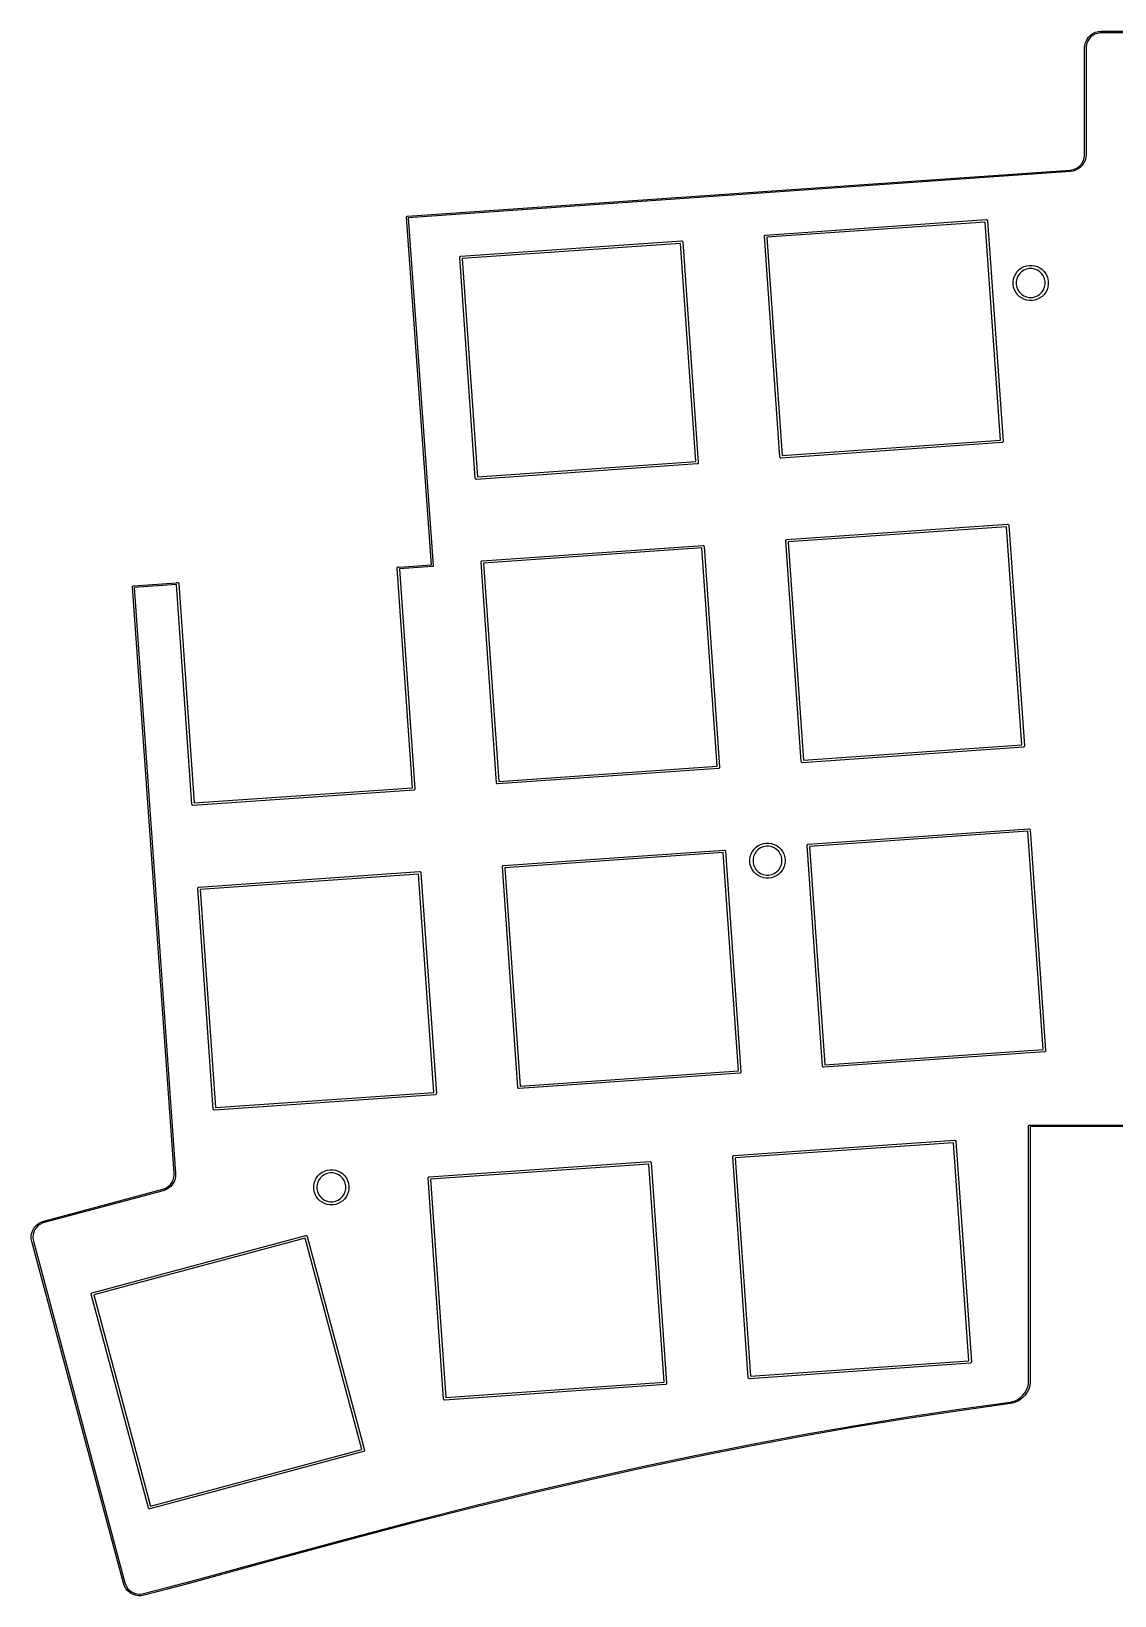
# Model space of a CAD drawing. Header units: millimetres. Extents: x 60 to 209, y -167 to -70.
# Drawn here: x 59.8 to 127.4, y -167.1 to -69.5 of the extents above; entities that cross this region are included whole.
import ezdxf

# ---------------------------------------------------------------- set-up
doc = ezdxf.new("R2010")
doc.units = ezdxf.units.MM
doc.layers.add('BLACK', color=7, linetype='CONTINUOUS')

msp = doc.modelspace()

# ---------------------------------------------------------------- linework, layer by layer
at = {"layer": 'BLACK', "linetype": 'CONTINUOUS'}
for p, q in [((125.48345, -70.385182), (125.530822, -70.20839)), ((125.530822, -70.20839), (125.608174, -70.04251)), ((125.653218, -70.164489), (125.596364, -70.320694)), ((125.608174, -70.04251), (125.713155, -69.892582)), ((125.736334, -70.02053), (125.653218, -70.164489)), ((125.713155, -69.892582), (125.842577, -69.763162)), ((125.843185, -69.893192), (125.736334, -70.02053)), ((125.842577, -69.763162), (125.992506, -69.658182)), ((125.970525, -69.786342), (125.843185, -69.893192)), ((126.114486, -69.703228), (125.970525, -69.786342)), ((125.992506, -69.658182), (126.158388, -69.580833)), ((126.270691, -69.646376), (126.114486, -69.703228)), ((126.158388, -69.580833), (126.33518, -69.533463)), ((126.434396, -69.617513), (126.270691, -69.646376)), ((126.33518, -69.533463), (126.517511, -69.517514)), ((126.517511, -69.617514), (126.434396, -69.617513)), ((126.517511, -69.517514), (126.517512, -69.517514)), ((126.517512, -69.617514), (126.517511, -69.617513)), ((126.517511, -69.617513), (126.517511, -69.617514)), ((126.517512, -69.517514), (143.817259, -69.5175)), ((143.816477, -69.6175), (126.517512, -69.617514)), ((125.467498, -70.567514), (125.48345, -70.385182)), ((125.467498, -77.224869), (125.467498, -70.567514)), ((125.596364, -70.320694), (125.567498, -70.484399)), ((125.567498, -70.484399), (125.567498, -70.567514)), ((125.567498, -70.567514), (125.567498, -77.224866)), ((124.845767, -78.120966), (125.007165, -78.044007)), ((125.007165, -78.044007), (125.151372, -77.93829)), ((125.223066, -78.002504), (125.084173, -78.108847)), ((125.151372, -77.93829), (125.273326, -77.807527)), ((125.342375, -77.874576), (125.223066, -78.002504)), ((125.273326, -77.807527), (125.368745, -77.656309)), ((125.438789, -77.728615), (125.342375, -77.874576)), ((125.368745, -77.656309), (125.434279, -77.489944)), ((125.434279, -77.489944), (125.467626, -77.314275)), ((125.509631, -77.568673), (125.438789, -77.728615)), ((125.467498, -77.22487), (125.467498, -77.224869)), ((125.467498, -77.224872), (125.467498, -77.22487)), ((125.467626, -77.314275), (125.467498, -77.224872)), ((125.552935, -77.399188), (125.509631, -77.568673)), ((125.567498, -77.224866), (125.552935, -77.399188)), ((83.241491, -81.052126), (124.582317, -78.172591)), ((124.589266, -78.272349), (83.298426, -81.148402)), ((124.582317, -78.172591), (124.583276, -78.172713)), ((124.583276, -78.172713), (124.583651, -78.172562)), ((124.583651, -78.172562), (124.672846, -78.166465)), ((124.589963, -78.272158), (124.589266, -78.272349)), ((124.590609, -78.27232), (124.589963, -78.272158)), ((124.763494, -78.245654), (124.590609, -78.27232)), ((124.672846, -78.166465), (124.845767, -78.120966)), ((124.929551, -78.190654), (124.763494, -78.245654)), ((125.084173, -78.108847), (124.929551, -78.190654)), ((83.195094, -81.105588), (83.197519, -81.08623)), ((84.754046, -102.807244), (83.195094, -81.105588)), ((83.197519, -81.08623), (83.197557, -81.086185)), ((83.197553, -81.086127), (83.210181, -81.071607)), ((83.197557, -81.086185), (83.197553, -81.086127)), ((83.210181, -81.071607), (83.22257, -81.057301)), ((83.22257, -81.057301), (83.222628, -81.057296)), ((83.222628, -81.057296), (83.222667, -81.057252)), ((83.222667, -81.057252), (83.241491, -81.052126)), ((83.298426, -81.148402), (84.85737, -102.849929)), ((105.580315, -82.227456), (119.346699, -81.264816)), ((119.282345, -81.419681), (105.665595, -82.371858)), ((120.234522, -95.036431), (119.282345, -81.419681)), ((119.346699, -81.264816), (119.361396, -81.265233)), ((119.361396, -81.265233), (119.389147, -81.274518)), ((119.389147, -81.274518), (119.411232, -81.293716)), ((119.411232, -81.293716), (119.42429, -81.319905)), ((119.42429, -81.319905), (119.426748, -81.334401)), ((119.426748, -81.334401), (120.389388, -95.100785)), ((86.57672, -83.556603), (100.343104, -82.593963)), ((100.27875, -82.748828), (86.662, -83.701005)), ((101.230927, -96.365578), (100.27875, -82.748828)), ((100.343104, -82.593963), (100.357801, -82.59438)), ((100.357801, -82.59438), (100.385552, -82.603665)), ((100.385552, -82.603665), (100.407637, -82.622863)), ((100.407637, -82.622863), (100.420695, -82.649052)), ((100.420695, -82.649052), (100.423153, -82.663548)), ((100.423153, -82.663548), (101.385793, -96.429932)), ((105.51073, -82.307505), (105.511147, -82.292808)), ((106.47337, -96.073889), (105.51073, -82.307505)), ((105.511147, -82.292808), (105.520432, -82.265057)), ((105.520432, -82.265057), (105.53963, -82.242972)), ((105.53963, -82.242972), (105.565819, -82.229914)), ((105.565819, -82.229914), (105.580315, -82.227456)), ((105.665595, -82.371858), (106.617772, -95.988608)), ((86.507135, -83.636652), (86.507552, -83.621955)), ((87.469775, -97.403036), (86.507135, -83.636652)), ((86.507552, -83.621955), (86.516837, -83.594204)), ((86.516837, -83.594204), (86.536035, -83.572119)), ((86.536035, -83.572119), (86.562224, -83.559061)), ((86.562224, -83.559061), (86.57672, -83.556603)), ((86.662, -83.701005), (87.614177, -97.317755)), ((121.047891, -84.96071), (121.101231, -84.796548)), ((121.101231, -84.796548), (121.179594, -84.642752)), ((121.179594, -84.642752), (121.281051, -84.503107)), ((121.319928, -84.79119), (121.252084, -84.95498)), ((121.281051, -84.503107), (121.403105, -84.381053)), ((121.418422, -84.643783), (121.319928, -84.79119)), ((121.403105, -84.381053), (121.54275, -84.279596)), ((121.543781, -84.518424), (121.418422, -84.643783)), ((121.54275, -84.279596), (121.696546, -84.201233)), ((121.691188, -84.41993), (121.543781, -84.518424)), ((121.854978, -84.352086), (121.691188, -84.41993)), ((121.696546, -84.201233), (121.860708, -84.147893)), ((122.028856, -84.3175), (121.854978, -84.352086)), ((121.860708, -84.147893), (122.031193, -84.120891)), ((122.20614, -84.3175), (122.028856, -84.3175)), ((122.031193, -84.120891), (122.203803, -84.120891)), ((122.203803, -84.120891), (122.374288, -84.147893)), ((122.380018, -84.352086), (122.20614, -84.3175)), ((122.374288, -84.147893), (122.53845, -84.201233)), ((122.543808, -84.41993), (122.380018, -84.352086)), ((122.53845, -84.201233), (122.692246, -84.279596)), ((122.691215, -84.518424), (122.543808, -84.41993)), ((122.816574, -84.643783), (122.691215, -84.518424)), ((122.692246, -84.279596), (122.831891, -84.381053)), ((122.915068, -84.79119), (122.816574, -84.643783)), ((122.831891, -84.381053), (122.953945, -84.503107)), ((122.982912, -84.95498), (122.915068, -84.79119)), ((122.953945, -84.503107), (123.055402, -84.642752)), ((123.055402, -84.642752), (123.133765, -84.796548)), ((123.133765, -84.796548), (123.187105, -84.96071)), ((121.020889, -85.131195), (121.021259, -85.128858)), ((121.020889, -85.303805), (121.020889, -85.131195)), ((121.047891, -85.47429), (121.020889, -85.303805)), ((121.021259, -85.128858), (121.047891, -84.96071)), ((121.101231, -85.638452), (121.047891, -85.47429)), ((121.179594, -85.792248), (121.101231, -85.638452)), ((121.281051, -85.931893), (121.179594, -85.792248)), ((121.252084, -84.95498), (121.217498, -85.128858)), ((121.217498, -85.128858), (121.217498, -85.306142)), ((121.217498, -85.306142), (121.252084, -85.48002)), ((121.252084, -85.48002), (121.319928, -85.64381)), ((121.319928, -85.64381), (121.418422, -85.791217)), ((121.418422, -85.791217), (121.543781, -85.916576)), ((122.691215, -85.916576), (122.816574, -85.791217)), ((122.816574, -85.791217), (122.915068, -85.64381)), ((122.915068, -85.64381), (122.982912, -85.48002)), ((123.055402, -85.792248), (122.953945, -85.931893)), ((123.017498, -85.128858), (122.982912, -84.95498)), ((122.982912, -85.48002), (123.017498, -85.306142)), ((123.017498, -85.306142), (123.017498, -85.128858)), ((123.133765, -85.638452), (123.055402, -85.792248)), ((123.187105, -85.47429), (123.133765, -85.638452)), ((123.187105, -84.96071), (123.214107, -85.131195)), ((123.214107, -85.303805), (123.187105, -85.47429)), ((123.214107, -85.131195), (123.214107, -85.303805)), ((121.403105, -86.053947), (121.281051, -85.931893)), ((121.54275, -86.155404), (121.403105, -86.053947)), ((121.696546, -86.233767), (121.54275, -86.155404)), ((121.543781, -85.916576), (121.691188, -86.01507)), ((121.691188, -86.01507), (121.854978, -86.082914)), ((121.860708, -86.287107), (121.696546, -86.233767)), ((121.854978, -86.082914), (122.028856, -86.1175)), ((122.031193, -86.314109), (121.860708, -86.287107)), ((122.028856, -86.1175), (122.20614, -86.1175)), ((122.203803, -86.314109), (122.031193, -86.314109)), ((122.374288, -86.287107), (122.203803, -86.314109)), ((122.20614, -86.1175), (122.380018, -86.082914)), ((122.53845, -86.233767), (122.374288, -86.287107)), ((122.380018, -86.082914), (122.543808, -86.01507)), ((122.692246, -86.155404), (122.53845, -86.233767)), ((122.543808, -86.01507), (122.691215, -85.916576)), ((122.831891, -86.053947), (122.692246, -86.155404)), ((122.953945, -85.931893), (122.831891, -86.053947)), ((120.319803, -95.180834), (106.553419, -96.143474)), ((106.617772, -95.988608), (120.234522, -95.036431)), ((120.334297, -95.178376), (120.319803, -95.180834)), ((120.334299, -95.178376), (120.334297, -95.178376)), ((120.360488, -95.165318), (120.334299, -95.178376)), ((120.379686, -95.143233), (120.360488, -95.165318)), ((120.388971, -95.115482), (120.379686, -95.143233)), ((120.389388, -95.100785), (120.388971, -95.115482)), ((101.316208, -96.509981), (87.549824, -97.472621)), ((87.614177, -97.317755), (101.230927, -96.365578)), ((101.330702, -96.507523), (101.316208, -96.509981)), ((101.330704, -96.507523), (101.330702, -96.507523)), ((101.356893, -96.494465), (101.330704, -96.507523)), ((101.376091, -96.47238), (101.356893, -96.494465)), ((101.385376, -96.444629), (101.376091, -96.47238)), ((101.385793, -96.429932), (101.385376, -96.444629)), ((106.475827, -96.088383), (106.47337, -96.073889)), ((106.475828, -96.088385), (106.475827, -96.088383)), ((106.488886, -96.114574), (106.475828, -96.088385)), ((106.510971, -96.133772), (106.488886, -96.114574)), ((106.538722, -96.143057), (106.510971, -96.133772)), ((106.553419, -96.143474), (106.538722, -96.143057)), ((87.472232, -97.41753), (87.469775, -97.403036)), ((87.472233, -97.417532), (87.472232, -97.41753)), ((87.485291, -97.443721), (87.472233, -97.417532)), ((87.507376, -97.462919), (87.485291, -97.443721)), ((87.535127, -97.472204), (87.507376, -97.462919)), ((87.549824, -97.472621), (87.535127, -97.472204)), ((106.909168, -101.231051), (120.675552, -100.268411)), ((120.611198, -100.423276), (106.994448, -101.375453)), ((121.563375, -114.040026), (120.611198, -100.423276)), ((120.675552, -100.268411), (120.690249, -100.268828)), ((120.690249, -100.268828), (120.718, -100.278113)), ((120.718, -100.278113), (120.740085, -100.297311)), ((120.740085, -100.297311), (120.753143, -100.3235)), ((120.753143, -100.3235), (120.755601, -100.337996)), ((120.755601, -100.337996), (121.718241, -114.10438)), ((106.839583, -101.3111), (106.84, -101.296403)), ((107.802223, -115.077484), (106.839583, -101.3111)), ((106.84, -101.296403), (106.849285, -101.268652)), ((106.849285, -101.268652), (106.868483, -101.246567)), ((106.868483, -101.246567), (106.894672, -101.233509)), ((106.894672, -101.233509), (106.909168, -101.231051)), ((106.994448, -101.375453), (107.946625, -114.992203)), ((87.905573, -102.560198), (101.671957, -101.597558)), ((101.607603, -101.752423), (87.990853, -102.7046)), ((102.55978, -115.369173), (101.607603, -101.752423)), ((101.671957, -101.597558), (101.686654, -101.597975)), ((101.686654, -101.597975), (101.714405, -101.60726)), ((101.714405, -101.60726), (101.73649, -101.626458)), ((101.73649, -101.626458), (101.749548, -101.652647)), ((101.749548, -101.652647), (101.752006, -101.667143)), ((101.752006, -101.667143), (102.714646, -115.433527)), ((82.602763, -103.015782), (82.60318, -103.001085)), ((83.560171, -116.707348), (82.602763, -103.015782)), ((82.60318, -103.001085), (82.612465, -102.973334)), ((82.612465, -102.973334), (82.631663, -102.951249)), ((82.631663, -102.951249), (82.657852, -102.938191)), ((82.657852, -102.938191), (82.687045, -102.93615)), ((82.687045, -102.93615), (82.714796, -102.945435)), ((82.714796, -102.945435), (82.724607, -102.953963)), ((82.724607, -102.953963), (84.754046, -102.807244)), ((84.811103, -102.903381), (82.755659, -103.051979)), ((82.755659, -103.051979), (83.715037, -116.771702)), ((84.829865, -102.898217), (84.811103, -102.903381)), ((84.829893, -102.898216), (84.829865, -102.898217)), ((84.829899, -102.898208), (84.829893, -102.898216)), ((84.829913, -102.898205), (84.829899, -102.898208)), ((84.841556, -102.884746), (84.829913, -102.898205)), ((84.854944, -102.869286), (84.841556, -102.884746)), ((84.854946, -102.869269), (84.854944, -102.869286)), ((84.854951, -102.869264), (84.854946, -102.869269)), ((84.85737, -102.849929), (84.854949, -102.869242)), ((84.854949, -102.869242), (84.854951, -102.869264)), ((87.835988, -102.640247), (87.836405, -102.62555)), ((88.798628, -116.406631), (87.835988, -102.640247)), ((87.836405, -102.62555), (87.84569, -102.597799)), ((87.84569, -102.597799), (87.864888, -102.575714)), ((87.864888, -102.575714), (87.891077, -102.562656)), ((87.891077, -102.562656), (87.905573, -102.560198)), ((87.990853, -102.7046), (88.94303, -116.32135)), ((66.103951, -104.175609), (66.1064, -104.156254)), ((68.687543, -140.766223), (66.103951, -104.175609)), ((66.1064, -104.156254), (66.106412, -104.156239)), ((66.106411, -104.156222), (66.118889, -104.141866)), ((66.106412, -104.156239), (66.106411, -104.156222)), ((66.118889, -104.141866), (66.131487, -104.127355)), ((66.131487, -104.127355), (66.131505, -104.127353)), ((66.131505, -104.127353), (66.131517, -104.12734)), ((66.131517, -104.12734), (66.150339, -104.122209)), ((66.150339, -104.122209), (68.848175, -103.933564)), ((68.84029, -104.034359), (66.207227, -104.218474)), ((66.207227, -104.218474), (68.787295, -140.75918)), ((69.799019, -117.744806), (68.84029, -104.034359)), ((68.848175, -103.933564), (68.865279, -103.913889)), ((68.865279, -103.913889), (68.891468, -103.900831)), ((68.891468, -103.900831), (68.920661, -103.89879)), ((68.920661, -103.89879), (68.948412, -103.908075)), ((68.948412, -103.908075), (68.970497, -103.927273)), ((68.970497, -103.927273), (68.983555, -103.953462)), ((68.983555, -103.953462), (68.986013, -103.967958)), ((68.986013, -103.967958), (69.943421, -117.659525)), ((121.648656, -114.184429), (107.882272, -115.147069)), ((107.946625, -114.992203), (121.563375, -114.040026)), ((121.66315, -114.181971), (121.648656, -114.184429)), ((121.663152, -114.181971), (121.66315, -114.181971)), ((121.689341, -114.168913), (121.663152, -114.181971)), ((121.708539, -114.146828), (121.689341, -114.168913)), ((121.717824, -114.119077), (121.708539, -114.146828)), ((121.718241, -114.10438), (121.717824, -114.119077)), ((107.80468, -115.091978), (107.802223, -115.077484)), ((107.804681, -115.09198), (107.80468, -115.091978)), ((107.817739, -115.118169), (107.804681, -115.09198)), ((107.839824, -115.137367), (107.817739, -115.118169)), ((107.867575, -115.146652), (107.839824, -115.137367)), ((107.882272, -115.147069), (107.867575, -115.146652)), ((102.645061, -115.513576), (88.878677, -116.476216)), ((88.94303, -116.32135), (102.55978, -115.369173)), ((102.659555, -115.511118), (102.645061, -115.513576)), ((102.659557, -115.511118), (102.659555, -115.511118)), ((102.685746, -115.49806), (102.659557, -115.511118)), ((102.704944, -115.475975), (102.685746, -115.49806)), ((102.714229, -115.448224), (102.704944, -115.475975)), ((102.714646, -115.433527), (102.714229, -115.448224)), ((83.645452, -116.851751), (69.879068, -117.814391)), ((69.943421, -117.659525), (83.560171, -116.707348)), ((83.659946, -116.849293), (83.645452, -116.851751)), ((83.659948, -116.849293), (83.659946, -116.849293)), ((83.686137, -116.836235), (83.659948, -116.849293)), ((83.705335, -116.81415), (83.686137, -116.836235)), ((83.71462, -116.786399), (83.705335, -116.81415)), ((83.715037, -116.771702), (83.71462, -116.786399)), ((88.801085, -116.421125), (88.798628, -116.406631)), ((88.801086, -116.421127), (88.801085, -116.421125)), ((88.814144, -116.447316), (88.801086, -116.421127)), ((88.836229, -116.466514), (88.814144, -116.447316)), ((88.86398, -116.475799), (88.836229, -116.466514)), ((88.878677, -116.476216), (88.86398, -116.475799)), ((69.801476, -117.7593), (69.799019, -117.744806)), ((69.801477, -117.759302), (69.801476, -117.7593)), ((69.814535, -117.785491), (69.801477, -117.759302)), ((69.83662, -117.804689), (69.814535, -117.785491)), ((69.864371, -117.813974), (69.83662, -117.804689)), ((69.879068, -117.814391), (69.864371, -117.813974)), ((108.238021, -120.234646), (122.004405, -119.272006)), ((121.940051, -119.426871), (108.323301, -120.379048)), ((122.892228, -133.043621), (121.940051, -119.426871)), ((122.004405, -119.272006), (122.019102, -119.272423)), ((122.019102, -119.272423), (122.046853, -119.281708)), ((122.046853, -119.281708), (122.068938, -119.300906)), ((122.068938, -119.300906), (122.081996, -119.327095)), ((122.081996, -119.327095), (122.084454, -119.341591)), ((122.084454, -119.341591), (123.047094, -133.107975)), ((89.234426, -121.563793), (103.00081, -120.601153)), ((102.936456, -120.756018), (89.319706, -121.708195)), ((103.888633, -134.372768), (102.936456, -120.756018)), ((103.00081, -120.601153), (103.015507, -120.60157)), ((103.015507, -120.60157), (103.043258, -120.610855)), ((103.043258, -120.610855), (103.065343, -120.630053)), ((103.065343, -120.630053), (103.078401, -120.656242)), ((103.078401, -120.656242), (103.080859, -120.670738)), ((103.080859, -120.670738), (104.043499, -134.437122)), ((104.601259, -121.168858), (104.627891, -121.00071)), ((104.627891, -121.00071), (104.681231, -120.836548)), ((104.681231, -120.836548), (104.759594, -120.682752)), ((104.759594, -120.682752), (104.861051, -120.543107)), ((104.832084, -120.99498), (104.797498, -121.168858)), ((104.899928, -120.83119), (104.832084, -120.99498)), ((104.861051, -120.543107), (104.983105, -120.421053)), ((104.998422, -120.683783), (104.899928, -120.83119)), ((104.983105, -120.421053), (105.12275, -120.319596)), ((105.123781, -120.558424), (104.998422, -120.683783)), ((105.12275, -120.319596), (105.276546, -120.241233)), ((105.271188, -120.45993), (105.123781, -120.558424)), ((105.434978, -120.392086), (105.271188, -120.45993)), ((105.276546, -120.241233), (105.440708, -120.187893)), ((105.608856, -120.3575), (105.434978, -120.392086)), ((105.440708, -120.187893), (105.611193, -120.160891)), ((105.78614, -120.3575), (105.608856, -120.3575)), ((105.611193, -120.160891), (105.783803, -120.160891)), ((105.783803, -120.160891), (105.954288, -120.187893)), ((105.960018, -120.392086), (105.78614, -120.3575)), ((105.954288, -120.187893), (106.11845, -120.241233)), ((106.123808, -120.45993), (105.960018, -120.392086)), ((106.11845, -120.241233), (106.272246, -120.319596)), ((106.271215, -120.558424), (106.123808, -120.45993)), ((106.396574, -120.683783), (106.271215, -120.558424)), ((106.272246, -120.319596), (106.411891, -120.421053)), ((106.495068, -120.83119), (106.396574, -120.683783)), ((106.411891, -120.421053), (106.533945, -120.543107)), ((106.562912, -120.99498), (106.495068, -120.83119)), ((106.533945, -120.543107), (106.635402, -120.682752)), ((106.597498, -121.168858), (106.562912, -120.99498)), ((106.635402, -120.682752), (106.713765, -120.836548)), ((106.713765, -120.836548), (106.767105, -121.00071)), ((106.767105, -121.00071), (106.794107, -121.171195)), ((108.168436, -120.314695), (108.168853, -120.299998)), ((109.131076, -134.081079), (108.168436, -120.314695)), ((108.168853, -120.299998), (108.178138, -120.272247)), ((108.178138, -120.272247), (108.197336, -120.250162)), ((108.197336, -120.250162), (108.223525, -120.237104)), ((108.223525, -120.237104), (108.238021, -120.234646)), ((108.323301, -120.379048), (109.275478, -133.995798)), ((70.240493, -122.907658), (84.006877, -121.945018)), ((84.006877, -121.945018), (84.021574, -121.945435)), ((84.021574, -121.945435), (84.049325, -121.95472)), ((84.049325, -121.95472), (84.07141, -121.973918)), ((84.07141, -121.973918), (84.084468, -122.000107)), ((89.164841, -121.643842), (89.165258, -121.629145)), ((90.127481, -135.410226), (89.164841, -121.643842)), ((89.165258, -121.629145), (89.174543, -121.601394)), ((89.174543, -121.601394), (89.193741, -121.579309)), ((89.193741, -121.579309), (89.21993, -121.566251)), ((89.21993, -121.566251), (89.234426, -121.563793)), ((89.319706, -121.708195), (90.271883, -135.324945)), ((104.600889, -121.171195), (104.601259, -121.168858)), ((104.600889, -121.343805), (104.600889, -121.171195)), ((104.627891, -121.51429), (104.600889, -121.343805)), ((104.681231, -121.678452), (104.627891, -121.51429)), ((104.759594, -121.832248), (104.681231, -121.678452)), ((104.861051, -121.971893), (104.759594, -121.832248)), ((104.797498, -121.168858), (104.797498, -121.346142)), ((104.797498, -121.346142), (104.832084, -121.52002)), ((104.832084, -121.52002), (104.899928, -121.68381)), ((104.983105, -122.093947), (104.861051, -121.971893)), ((104.899928, -121.68381), (104.998422, -121.831217)), ((104.998422, -121.831217), (105.123781, -121.956576)), ((105.123781, -121.956576), (105.271188, -122.05507)), ((106.123808, -122.05507), (106.271215, -121.956576)), ((106.271215, -121.956576), (106.396574, -121.831217)), ((106.396574, -121.831217), (106.495068, -121.68381)), ((106.533945, -121.971893), (106.411891, -122.093947)), ((106.495068, -121.68381), (106.562912, -121.52002)), ((106.635402, -121.832248), (106.533945, -121.971893)), ((106.562912, -121.52002), (106.597498, -121.346142)), ((106.597498, -121.346142), (106.597498, -121.168858)), ((106.713765, -121.678452), (106.635402, -121.832248)), ((106.767105, -121.51429), (106.713765, -121.678452)), ((106.794107, -121.343805), (106.767105, -121.51429)), ((106.794107, -121.171195), (106.794107, -121.343805)), ((70.170908, -122.987707), (70.171325, -122.97301)), ((70.171325, -122.97301), (70.18061, -122.945259)), ((70.18061, -122.945259), (70.199808, -122.923174)), ((70.199808, -122.923174), (70.225997, -122.910116)), ((70.225997, -122.910116), (70.240493, -122.907658)), ((83.942523, -122.099883), (70.325773, -123.05206)), ((84.8947, -135.716633), (83.942523, -122.099883)), ((84.084468, -122.000107), (84.086926, -122.014603)), ((84.086926, -122.014603), (85.049566, -135.780987)), ((105.12275, -122.195404), (104.983105, -122.093947)), ((105.276546, -122.273767), (105.12275, -122.195404)), ((105.271188, -122.05507), (105.434978, -122.122914)), ((105.440708, -122.327107), (105.276546, -122.273767)), ((105.434978, -122.122914), (105.608856, -122.1575)), ((105.611193, -122.354109), (105.440708, -122.327107)), ((105.608856, -122.1575), (105.78614, -122.1575)), ((105.783803, -122.354109), (105.611193, -122.354109)), ((105.954288, -122.327107), (105.783803, -122.354109)), ((105.78614, -122.1575), (105.960018, -122.122914)), ((106.11845, -122.273767), (105.954288, -122.327107)), ((105.960018, -122.122914), (106.123808, -122.05507)), ((106.272246, -122.195404), (106.11845, -122.273767)), ((106.411891, -122.093947), (106.272246, -122.195404)), ((71.133548, -136.754091), (70.170908, -122.987707)), ((70.325773, -123.05206), (71.27795, -136.66881)), ((122.977509, -133.188024), (109.211125, -134.150664)), ((109.275478, -133.995798), (122.892228, -133.043621)), ((122.992003, -133.185566), (122.977509, -133.188024)), ((122.992005, -133.185566), (122.992003, -133.185566)), ((123.018194, -133.172508), (122.992005, -133.185566)), ((123.037392, -133.150423), (123.018194, -133.172508)), ((123.046677, -133.122672), (123.037392, -133.150423)), ((123.047094, -133.107975), (123.046677, -133.122672)), ((103.973914, -134.517171), (90.20753, -135.479811)), ((90.271883, -135.324945), (103.888633, -134.372768)), ((103.988408, -134.514713), (103.973914, -134.517171)), ((103.98841, -134.514713), (103.988408, -134.514713)), ((104.014599, -134.501655), (103.98841, -134.514713)), ((104.033797, -134.47957), (104.014599, -134.501655)), ((104.043082, -134.451819), (104.033797, -134.47957)), ((104.043499, -134.437122), (104.043082, -134.451819)), ((109.133533, -134.095573), (109.131076, -134.081079)), ((109.133534, -134.095575), (109.133533, -134.095573)), ((109.146592, -134.121764), (109.133534, -134.095575)), ((109.168677, -134.140962), (109.146592, -134.121764)), ((109.196428, -134.150247), (109.168677, -134.140962)), ((109.211125, -134.150664), (109.196428, -134.150247)), ((90.129938, -135.42472), (90.127481, -135.410226)), ((90.129939, -135.424722), (90.129938, -135.42472)), ((90.142997, -135.450911), (90.129939, -135.424722)), ((90.165082, -135.470109), (90.142997, -135.450911)), ((90.192833, -135.479394), (90.165082, -135.470109)), ((90.20753, -135.479811), (90.192833, -135.479394)), ((84.979981, -135.861036), (71.213597, -136.823676)), ((71.27795, -136.66881), (84.8947, -135.716633)), ((84.994475, -135.858578), (84.979981, -135.861036)), ((84.994477, -135.858578), (84.994475, -135.858578)), ((85.020666, -135.84552), (84.994477, -135.858578)), ((85.039864, -135.823435), (85.020666, -135.84552)), ((85.049149, -135.795684), (85.039864, -135.823435)), ((85.049566, -135.780987), (85.049149, -135.795684)), ((71.136005, -136.768585), (71.133548, -136.754091)), ((71.136006, -136.768587), (71.136005, -136.768585)), ((71.149064, -136.794776), (71.136006, -136.768587)), ((71.171149, -136.813974), (71.149064, -136.794776)), ((71.1989, -136.823259), (71.171149, -136.813974)), ((71.213597, -136.823676), (71.1989, -136.823259)), ((121.972498, -137.817541), (121.976266, -137.798514)), ((121.98557, -153.794563), (121.972498, -137.817541)), ((121.976266, -137.798458), (121.97628, -137.798443)), ((121.976266, -137.798514), (121.976266, -137.798458)), ((121.97628, -137.798443), (121.976288, -137.798404)), ((121.976288, -137.798404), (121.989742, -137.784927)), ((121.989742, -137.784927), (122.003272, -137.771344)), ((122.003272, -137.771344), (122.003312, -137.771335)), ((122.003312, -137.771335), (122.003326, -137.771322)), ((122.003326, -137.771322), (122.003381, -137.771321)), ((122.003381, -137.771321), (122.022398, -137.7675)), ((122.022398, -137.7675), (157.037398, -137.6975)), ((156.987491, -137.7976), (122.072538, -137.8674)), ((122.072538, -137.8674), (122.085572, -153.796322)), ((103.604639, -139.661766), (117.371023, -138.699126)), ((117.306669, -138.853991), (103.689919, -139.806168)), ((118.258846, -152.470741), (117.306669, -138.853991)), ((117.371023, -138.699126), (117.38572, -138.699543)), ((117.38572, -138.699543), (117.413471, -138.708828)), ((117.413471, -138.708828), (117.435556, -138.728026)), ((117.435556, -138.728026), (117.448614, -138.754215)), ((117.448614, -138.754215), (117.451072, -138.768711)), ((117.451072, -138.768711), (118.413712, -152.535095)), ((78.240708, -140.567893), (78.411193, -140.540891)), ((78.411193, -140.540891), (78.583803, -140.540891)), ((78.583803, -140.540891), (78.754288, -140.567893)), ((84.599311, -140.992813), (98.365695, -140.030173)), ((98.301341, -140.185038), (84.684591, -141.137215)), ((99.253518, -153.801788), (98.301341, -140.185038)), ((98.365695, -140.030173), (98.380392, -140.03059)), ((98.380392, -140.03059), (98.408143, -140.039875)), ((98.408143, -140.039875), (98.430228, -140.059073)), ((98.430228, -140.059073), (98.443286, -140.085262)), ((98.443286, -140.085262), (98.445744, -140.099758)), ((98.445744, -140.099758), (99.408384, -153.866142)), ((103.535054, -139.741815), (103.535471, -139.727118)), ((104.497694, -153.508199), (103.535054, -139.741815)), ((103.535471, -139.727118), (103.544756, -139.699367)), ((103.544756, -139.699367), (103.563954, -139.677282)), ((103.563954, -139.677282), (103.590143, -139.664224)), ((103.590143, -139.664224), (103.604639, -139.661766)), ((103.689919, -139.806168), (104.642096, -153.422918)), ((68.349563, -141.568734), (68.466549, -141.453048)), ((68.466549, -141.453048), (68.561912, -141.318978)), ((68.595658, -141.443932), (68.478318, -141.581942)), ((68.561912, -141.318978), (68.632816, -141.170513)), ((68.687534, -141.287808), (68.595658, -141.443932)), ((68.632816, -141.170513), (68.677149, -141.012072)), ((68.677149, -141.012072), (68.693593, -140.848369)), ((68.751211, -141.118218), (68.687534, -141.287808)), ((68.68756, -140.766288), (68.687543, -140.766223)), ((68.687551, -140.766328), (68.68756, -140.766288)), ((68.693593, -140.848369), (68.687551, -140.766328)), ((68.784796, -140.940208), (68.751211, -141.118218)), ((68.787284, -140.759263), (68.784796, -140.940208)), ((68.787295, -140.75918), (68.787284, -140.759263)), ((77.401259, -141.548858), (77.427891, -141.38071)), ((77.427891, -141.38071), (77.481231, -141.216548)), ((77.481231, -141.216548), (77.559594, -141.062752)), ((77.559594, -141.062752), (77.661051, -140.923107)), ((77.632084, -141.37498), (77.597498, -141.548858)), ((77.699928, -141.21119), (77.632084, -141.37498)), ((77.661051, -140.923107), (77.783105, -140.801053)), ((77.798422, -141.063783), (77.699928, -141.21119)), ((77.783105, -140.801053), (77.92275, -140.699596)), ((77.923781, -140.938424), (77.798422, -141.063783)), ((77.92275, -140.699596), (78.076546, -140.621233)), ((78.071188, -140.83993), (77.923781, -140.938424)), ((78.234978, -140.772086), (78.071188, -140.83993)), ((78.076546, -140.621233), (78.240708, -140.567893)), ((78.408856, -140.7375), (78.234978, -140.772086)), ((78.58614, -140.7375), (78.408856, -140.7375)), ((78.760018, -140.772086), (78.58614, -140.7375)), ((78.754288, -140.567893), (78.91845, -140.621233)), ((78.923808, -140.83993), (78.760018, -140.772086)), ((78.91845, -140.621233), (79.072246, -140.699596)), ((79.071215, -140.938424), (78.923808, -140.83993)), ((79.196574, -141.063783), (79.071215, -140.938424)), ((79.072246, -140.699596), (79.211891, -140.801053)), ((79.295068, -141.21119), (79.196574, -141.063783)), ((79.211891, -140.801053), (79.333945, -140.923107)), ((79.362912, -141.37498), (79.295068, -141.21119)), ((79.333945, -140.923107), (79.435402, -141.062752)), ((79.397498, -141.548858), (79.362912, -141.37498)), ((79.435402, -141.062752), (79.513765, -141.216548)), ((79.513765, -141.216548), (79.567105, -141.38071)), ((79.567105, -141.38071), (79.594107, -141.551195)), ((84.529726, -141.072862), (84.530143, -141.058165)), ((85.492366, -154.839246), (84.529726, -141.072862)), ((84.530143, -141.058165), (84.539428, -141.030414)), ((84.539428, -141.030414), (84.558626, -141.008329)), ((84.558626, -141.008329), (84.584815, -140.995271)), ((84.584815, -140.995271), (84.599311, -140.992813)), ((84.684591, -141.137215), (85.636768, -154.753965)), ((60.56091, -143.740528), (67.985525, -141.753159)), ((68.011439, -141.849744), (60.586768, -143.837128)), ((67.985525, -141.753159), (67.985706, -141.753042)), ((67.985706, -141.753042), (68.065188, -141.731834)), ((68.011877, -141.849527), (68.011439, -141.849744)), ((68.181865, -141.787859), (68.011877, -141.849527)), ((68.065188, -141.731834), (68.214436, -141.662594)), ((68.339005, -141.697733), (68.181865, -141.787859)), ((68.214436, -141.662594), (68.349563, -141.568734)), ((68.478318, -141.581942), (68.339005, -141.697733)), ((77.400889, -141.551195), (77.401259, -141.548858)), ((77.400889, -141.723805), (77.400889, -141.551195)), ((77.427891, -141.89429), (77.400889, -141.723805)), ((77.481231, -142.058452), (77.427891, -141.89429)), ((77.559594, -142.212248), (77.481231, -142.058452)), ((77.661051, -142.351893), (77.559594, -142.212248)), ((77.597498, -141.548858), (77.597498, -141.726142)), ((77.597498, -141.726142), (77.632084, -141.90002)), ((77.632084, -141.90002), (77.699928, -142.06381)), ((77.783105, -142.473947), (77.661051, -142.351893)), ((77.699928, -142.06381), (77.798422, -142.211217)), ((77.92275, -142.575404), (77.783105, -142.473947)), ((77.798422, -142.211217), (77.923781, -142.336576)), ((77.923781, -142.336576), (78.071188, -142.43507)), ((78.071188, -142.43507), (78.234978, -142.502914)), ((78.760018, -142.502914), (78.923808, -142.43507)), ((78.923808, -142.43507), (79.071215, -142.336576)), ((79.071215, -142.336576), (79.196574, -142.211217)), ((79.211891, -142.473947), (79.072246, -142.575404)), ((79.196574, -142.211217), (79.295068, -142.06381)), ((79.333945, -142.351893), (79.211891, -142.473947)), ((79.295068, -142.06381), (79.362912, -141.90002)), ((79.435402, -142.212248), (79.333945, -142.351893)), ((79.362912, -141.90002), (79.397498, -141.726142)), ((79.397498, -141.726142), (79.397498, -141.548858)), ((79.513765, -142.058452), (79.435402, -142.212248)), ((79.567105, -141.89429), (79.513765, -142.058452)), ((79.594107, -141.723805), (79.567105, -141.89429)), ((79.594107, -141.551195), (79.594107, -141.723805)), ((78.076546, -142.653767), (77.92275, -142.575404)), ((78.240708, -142.707107), (78.076546, -142.653767)), ((78.234978, -142.502914), (78.408856, -142.5375)), ((78.411193, -142.734109), (78.240708, -142.707107)), ((78.408856, -142.5375), (78.58614, -142.5375)), ((78.583803, -142.734109), (78.411193, -142.734109)), ((78.754288, -142.707107), (78.583803, -142.734109)), ((78.58614, -142.5375), (78.760018, -142.502914)), ((78.91845, -142.653767), (78.754288, -142.707107)), ((79.072246, -142.575404), (78.91845, -142.653767)), ((59.818188, -144.483049), (59.880805, -144.31102)), ((59.880805, -144.31102), (59.972351, -144.152482)), ((59.936299, -144.428629), (59.893266, -144.589232)), ((60.006573, -144.277943), (59.936299, -144.428629)), ((59.972351, -144.152482), (60.090043, -144.012255)), ((60.101953, -144.141753), (60.006573, -144.277943)), ((60.090043, -144.012255), (60.230302, -143.894601)), ((60.219538, -144.0242), (60.101953, -144.141753)), ((60.355754, -143.928857), (60.219538, -144.0242)), ((60.230302, -143.894601), (60.388865, -143.803099)), ((60.50646, -143.858624), (60.355754, -143.928857)), ((60.388865, -143.803099), (60.560907, -143.740529)), ((60.586766, -143.837128), (60.50646, -143.858624)), ((60.560907, -143.740529), (60.56091, -143.740528)), ((60.586768, -143.837128), (60.586766, -143.837128)), ((59.786403, -144.663339), (59.818188, -144.483049)), ((59.786416, -144.84641), (59.786403, -144.663339)), ((59.818228, -145.026696), (59.786416, -144.84641)), ((65.533273, -166.343004), (59.818228, -145.026696)), ((59.893266, -144.589232), (59.878783, -144.754868)), ((59.878783, -144.754868), (59.89329, -144.920502)), ((59.89329, -144.920502), (59.914816, -145.0008)), ((59.914816, -145.0008), (65.629867, -166.31713)), ((63.572159, -148.21992), (76.901936, -144.648216)), ((76.868314, -144.812516), (63.683425, -148.345396)), ((80.401194, -157.997404), (76.868314, -144.812516)), ((76.901936, -144.648216), (76.916442, -144.645821)), ((76.916442, -144.645821), (76.945456, -144.649641)), ((76.945456, -144.649641), (76.970798, -144.664273)), ((76.970798, -144.664273), (76.988613, -144.687489)), ((76.988613, -144.687489), (76.988615, -144.687498)), ((76.988615, -144.687498), (76.993791, -144.70125)), ((76.993791, -144.70125), (80.565495, -158.031027)), ((63.51673, -148.297269), (63.52055, -148.268256)), ((63.519126, -148.311775), (63.51673, -148.297269)), ((67.090829, -161.641553), (63.519126, -148.311775)), ((63.52055, -148.268256), (63.535182, -148.242913)), ((63.535182, -148.242913), (63.558398, -148.225099)), ((63.558398, -148.225099), (63.572159, -148.21992)), ((63.683425, -148.345396), (67.216306, -161.530285)), ((118.344127, -152.615144), (104.577743, -153.577784)), ((104.642096, -153.422918), (118.258846, -152.470741)), ((118.358621, -152.612686), (118.344127, -152.615144)), ((118.358623, -152.612686), (118.358621, -152.612686)), ((118.384812, -152.599628), (118.358623, -152.612686)), ((118.40401, -152.577543), (118.384812, -152.599628)), ((118.413295, -152.549792), (118.40401, -152.577543)), ((118.413712, -152.535095), (118.413295, -152.549792)), ((99.338799, -153.946191), (85.572415, -154.908831)), ((85.636768, -154.753965), (99.253518, -153.801788)), ((99.353293, -153.943733), (99.338799, -153.946191)), ((99.353295, -153.943733), (99.353293, -153.943733)), ((99.379484, -153.930675), (99.353295, -153.943733)), ((99.398682, -153.90859), (99.379484, -153.930675)), ((99.407967, -153.880839), (99.398682, -153.90859)), ((99.408384, -153.866142), (99.407967, -153.880839)), ((104.500151, -153.522693), (104.497694, -153.508199)), ((104.500152, -153.522695), (104.500151, -153.522693)), ((104.51321, -153.548884), (104.500152, -153.522695)), ((104.535295, -153.568082), (104.51321, -153.548884)), ((104.563046, -153.577367), (104.535295, -153.568082)), ((104.577743, -153.577784), (104.563046, -153.577367)), ((121.860077, -154.280932), (121.933632, -154.091822)), ((121.933632, -154.091822), (121.978323, -153.893893)), ((121.978323, -153.893893), (121.98557, -153.794563)), ((122.053486, -154.014874), (121.990018, -154.222613)), ((122.085438, -153.80002), (122.053486, -154.014874)), ((122.085572, -153.796322), (122.085106, -153.798671)), ((122.085106, -153.798671), (122.085438, -153.80002)), ((85.494823, -154.85374), (85.492366, -154.839246)), ((85.494824, -154.853742), (85.494823, -154.85374)), ((85.507882, -154.879931), (85.494824, -154.853742)), ((85.529967, -154.899129), (85.507882, -154.879931)), ((85.557718, -154.908414), (85.529967, -154.899129)), ((85.572415, -154.908831), (85.557718, -154.908414)), ((117.659319, -155.478606), (120.842731, -155.036731)), ((120.857353, -155.13566), (117.673396, -155.57761)), ((120.842731, -155.036731), (120.942827, -155.020848)), ((120.857964, -155.135447), (120.857353, -155.13566)), ((120.858333, -155.135506), (120.857964, -155.135447)), ((121.069723, -155.085526), (120.858333, -155.135506)), ((120.942827, -155.020848), (121.136275, -154.959603)), ((121.27136, -155.004745), (121.069723, -155.085526)), ((121.136275, -154.959603), (121.318499, -154.870344)), ((121.458786, -154.894949), (121.27136, -155.004745)), ((121.318499, -154.870344), (121.485469, -154.755043)), ((121.627853, -154.758568), (121.458786, -154.894949)), ((121.485469, -154.755043), (121.633489, -154.616252)), ((121.774822, -154.598619), (121.627853, -154.758568)), ((121.633489, -154.616252), (121.759286, -154.457041)), ((121.759286, -154.457041), (121.860077, -154.280932)), ((121.89644, -154.41864), (121.774822, -154.598619)), ((121.990018, -154.222613), (121.89644, -154.41864)), ((111.203846, -156.493314), (114.445732, -155.964112)), ((114.461557, -156.062852), (111.22023, -156.591963)), ((114.445732, -155.964112), (114.446035, -155.964122)), ((114.446035, -155.964122), (114.446319, -155.96402)), ((114.446319, -155.96402), (117.658724, -155.478692)), ((117.673396, -155.57761), (114.461557, -156.062852)), ((117.658724, -155.478692), (117.65903, -155.478706)), ((117.65903, -155.478706), (117.659319, -155.478606)), ((104.622316, -157.686254), (107.929475, -157.067229)), ((107.929475, -157.067229), (107.92977, -157.067232)), ((107.92977, -157.067232), (107.930042, -157.067127)), ((107.930042, -157.067127), (111.203269, -156.493412)), ((111.22023, -156.591963), (107.947568, -157.165578)), ((111.203269, -156.493412), (111.203566, -156.493418)), ((111.203566, -156.493418), (111.203846, -156.493314)), ((67.216306, -161.530285), (80.401194, -157.997404)), ((80.540397, -158.106827), (80.526222, -158.117704)), ((80.549439, -158.099889), (80.540397, -158.106827)), ((80.558837, -158.08361), (80.549439, -158.099889)), ((80.56407, -158.074547), (80.558837, -158.08361)), ((80.56789, -158.045533), (80.56407, -158.074547)), ((80.565495, -158.031027), (80.56789, -158.045533)), ((101.276978, -158.351734), (104.62176, -157.686361)), ((104.64102, -157.784488), (101.296791, -158.449751)), ((104.62176, -157.686361), (104.622049, -157.686361)), ((104.622049, -157.686361), (104.622316, -157.686254)), ((107.947568, -157.165578), (104.64102, -157.784488)), ((80.512462, -158.122882), (67.182684, -161.694585)), ((80.526212, -158.117706), (80.512462, -158.122882)), ((80.526222, -158.117704), (80.526212, -158.117706)), ((94.449044, -159.828131), (97.888088, -159.065112)), ((97.888088, -159.065112), (97.888364, -159.065105)), ((97.888364, -159.065105), (97.888619, -159.064997)), ((97.888619, -159.064997), (101.276433, -158.351845)), ((101.296791, -158.449751), (97.909446, -159.162805)), ((101.276433, -158.351845), (101.276717, -158.351841)), ((101.276717, -158.351841), (101.276978, -158.351734)), ((90.945258, -160.644391), (94.44853, -159.828248)), ((94.470972, -159.925697), (90.968147, -160.741736)), ((94.44853, -159.828248), (94.448798, -159.828239)), ((94.448798, -159.828239), (94.449044, -159.828131)), ((97.909446, -159.162805), (94.470972, -159.925697)), ((87.355359, -161.519254), (90.944764, -160.644509)), ((90.968147, -160.741736), (87.379289, -161.616348)), ((90.944764, -160.644509), (90.945021, -160.644497)), ((90.945021, -160.644497), (90.945258, -160.644391)), ((67.096008, -161.655313), (67.090829, -161.641553)), ((67.113822, -161.67853), (67.096008, -161.655313)), ((67.132663, -161.689407), (67.113822, -161.67853)), ((67.139165, -161.693161), (67.132663, -161.689407)), ((67.168178, -161.696981), (67.139165, -161.693161)), ((67.182684, -161.694585), (67.168178, -161.696981)), ((83.638918, -162.462919), (87.354893, -161.51937)), ((87.379289, -161.616348), (83.663758, -162.559784)), ((87.354893, -161.51937), (87.355137, -161.519357)), ((87.355137, -161.519357), (87.355359, -161.519254)), ((79.709633, -163.497477), (83.638493, -162.463029)), ((83.663758, -162.559784), (79.735335, -163.594117)), ((83.638493, -162.463029), (83.638715, -162.463015)), ((83.638715, -162.463015), (83.638918, -162.462919)), ((75.325212, -164.685865), (79.709284, -163.49757)), ((79.735335, -163.594117), (75.351372, -164.782383)), ((79.709284, -163.49757), (79.709468, -163.497557)), ((79.709468, -163.497557), (79.709633, -163.497477)), ((73.425815, -165.206954), (75.325064, -164.685906)), ((75.351372, -164.782383), (73.452219, -165.303405)), ((75.325064, -164.685906), (75.32514, -164.6859)), ((75.32514, -164.6859), (75.325212, -164.685865)), ((69.840771, -166.1866), (73.425811, -165.206955)), ((73.45217, -165.303419), (69.867071, -166.283081)), ((73.425811, -165.206955), (73.425815, -165.206954)), ((73.452194, -165.303406), (73.45217, -165.303419)), ((73.452219, -165.303405), (73.452194, -165.303406)), ((65.533273, -166.343006), (65.533273, -166.343004)), ((65.533275, -166.343012), (65.533273, -166.343006)), ((65.533279, -166.343026), (65.533275, -166.343012)), ((65.533283, -166.343035), (65.533279, -166.343026)), ((65.595844, -166.515052), (65.533283, -166.343035)), ((65.687346, -166.673615), (65.595844, -166.515052)), ((65.629867, -166.31713), (65.629867, -166.317141)), ((65.629867, -166.317141), (65.629873, -166.31715)), ((65.629873, -166.31715), (65.651369, -166.397457)), ((65.651369, -166.397457), (65.721602, -166.548163)), ((65.805, -166.813874), (65.687346, -166.673615)), ((65.721602, -166.548163), (65.816945, -166.684379)), ((65.945227, -166.931566), (65.805, -166.813874)), ((65.816945, -166.684379), (65.934498, -166.801964)), ((65.934498, -166.801964), (66.070688, -166.897344)), ((66.793953, -166.988992), (68.24868, -166.61218)), ((68.273905, -166.708947), (66.819029, -167.085798)), ((68.24868, -166.61218), (69.840771, -166.1866)), ((68.274081, -166.708861), (68.273905, -166.708947)), ((68.274279, -166.708849), (68.274081, -166.708861)), ((69.866803, -166.283153), (68.274279, -166.708849)), ((69.866928, -166.283091), (69.866803, -166.283153)), ((69.867071, -166.283081), (69.866928, -166.283091)), ((66.103765, -167.023112), (65.945227, -166.931566)), ((66.070688, -166.897344), (66.221374, -166.967618)), ((66.275794, -167.085729), (66.103765, -167.023112)), ((66.221374, -166.967618), (66.381977, -167.010651)), ((66.456084, -167.117514), (66.275794, -167.085729)), ((66.381977, -167.010651), (66.547613, -167.025134)), ((66.639155, -167.117501), (66.456084, -167.117514)), ((66.547613, -167.025134), (66.713247, -167.010627)), ((66.818724, -167.085815), (66.639155, -167.117501)), ((66.713247, -167.010627), (66.793545, -166.989101)), ((66.793545, -166.989101), (66.793709, -166.989109)), ((66.793709, -166.989109), (66.793953, -166.988992)), ((66.819029, -167.085798), (66.818724, -167.085815))]:
    msp.add_line(p, q, dxfattribs=at)

doc.saveas('drawing.dxf')
